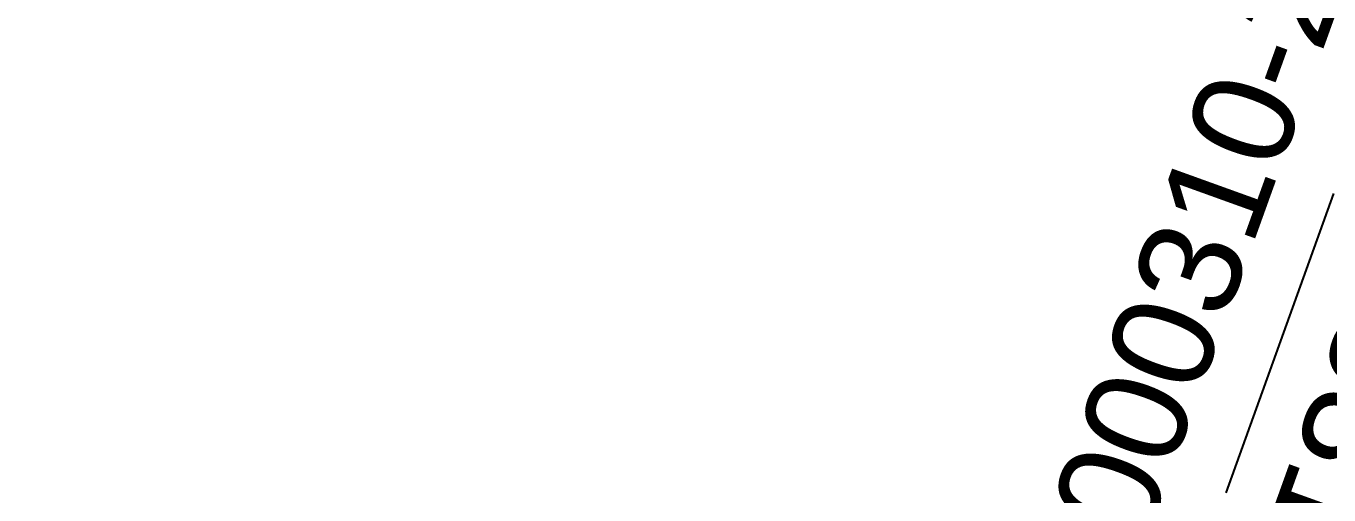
# Model space of a CAD drawing. Header units: metres. Extents: x 820373 to 834957, y 7564678 to 7566875.
# Drawn here: x 821799.9 to 821851.1, y 7564781.2 to 7564799.6 of the extents above; entities that cross this region are included whole.
import ezdxf
from ezdxf.enums import TextEntityAlignment as Align

# ---------------------------------------------------------------- set-up
doc = ezdxf.new("R2010")
doc.units = ezdxf.units.M
for name, pattern in [('HIDDEN', [0.375, 0.25, -0.125]), ('XREF_GEO$0$DASHDOT', [25.4, 12.7, -6.35, 0, -6.35]), ('XREF_GEO$0$DASHED2', [0.375, 0.25, -0.125]), ('XREF_GEO$0$DGNStyle3', [83.551646, 59.679747, -23.871899]), ('XREF_TOP$0$DASHDOT', [25.4, 12.7, -6.35, 0, -6.35])]:
    doc.linetypes.add(name, pattern=pattern)
for name, color, linetype in [('P-ARTICULAÇÃO', 4, 'HIDDEN'), ('P-ARTICULAÇÃO-TEXTO-1', 1, 'Continuous'), ('P-ARTICULAÇÃO-TEXTO-2', 2, 'Continuous'), ('P-MALHA-IMPAR', 1, 'Continuous'), ('P-WIPEOUT1', 5, 'Continuous'), ('P-WIPEOUT2', 2, 'Continuous'), ('XREF_GEO$0$F-HZ-ACOSTAMENTO', 73, 'Continuous'), ('XREF_GEO$0$F-HZ-BORDO', 165, 'Continuous'), ('XREF_GEO$0$F-HZ-EIXO', 42, 'XREF_GEO$0$DASHDOT'), ('XREF_GEO$0$F-HZ-ESTACA', 73, 'Continuous'), ('XREF_GEO$0$F-HZ-OAE_EXISTENTE', 55, 'Continuous'), ('XREF_GEO$0$F-HZ-PTO-NOTAVEL', 42, 'Continuous'), ('XREF_GEO$0$F-HZ-SUPER', 42, 'Continuous'), ('XREF_PAV$0$P-TH01_OAE_235.03_C_REVEST.', 133, 'Continuous'), ('XREF_PAV$0$P-TH01_OAE_235.04_D_FRESA.RECOMP.', 14, 'Continuous'), ('XREF_PAV$0$P-TH01_OAE_235.04_D_REVEST.', 133, 'Continuous'), ('XREF_TOP$0$T-DI-MURO', 23, 'Continuous'), ('XREF_TOP$0$T-EU-POSTE', 23, 'Continuous'), ('XREF_TOP$0$T-HD-VALETA_SARJETA', 132, 'Continuous'), ('XREF_TOP$0$T-HG-BARRANCO', 23, 'Continuous'), ('XREF_TOP$0$T-HM-COTA', 252, 'Continuous'), ('XREF_TOP$0$T-HM-CURVA_INTERMEDIÁRIA', 252, 'Continuous'), ('XREF_TOP$0$T-HM-CURVA_MESTRA', 23, 'Continuous'), ('XREF_TOP$0$T-IU-BOCA_DE_LOBO', 23, 'Continuous'), ('XREF_TOP$0$T-OA-DEFENSA', 31, 'Continuous'), ('XREF_TOP$0$T-OA-LAJE', 31, 'Continuous'), ('XREF_TOP$0$T-OA-PILAR', 31, 'Continuous'), ('XREF_TOP$0$T-OA-VIGA', 31, 'Continuous'), ('XREF_TOP$0$T-SI-FAIXA', 23, 'Continuous'), ('XREF_TOP$0$T-SV-CALÇAMENTO', 23, 'Continuous'), ('XREF_TOP$0$T-SV-GUIA', 23, 'XREF_TOP$0$DASHDOT'), ('XREF_TOP$0$T-SV-PÉ_GUIA', 23, 'XREF_TOP$0$DASHDOT')]:
    doc.layers.add(name, color=color, linetype=linetype)
doc.layers.add('XREF_GEO$0$F-HZ-FAIXA', color=11, linetype='XREF_GEO$0$DGNStyle3', lineweight=0)
doc.layers.add('XREF_GEO$0$F-HZ-OAE', color=42, linetype='XREF_GEO$0$DGNStyle3', lineweight=0)
doc.styles.add('ARIAL', font='arial.ttf')
doc.styles.add('R60', font='romans.shx', dxfattribs={"height": 1.5})
doc.styles.add('XREF_GEO$0$ARIAL', font='arial.ttf')
doc.styles.add('XREF_TOP$0$ROMANS', font='arial.ttf', dxfattribs={"height": 1.5})
pattern_1 = [(50, (0, 0), (1.7931504565, -0.15688033746), [0.1875, -2.0625]), (355, (0, 0), (-0.34687833403, 1.88048033425), [0.15, -1.65]), (100.45144446, (0.1494, -0.013), (1.4462721168, 1.72359997742), [0.15935048, -1.75285528]), (46.1842, (0, 0.5), (2.6681033267, -0.413798202), [0.28125, -3.09375]), (96.63563549, (0.2223, 0.4655), (2.3366548642, 2.4352965019), [0.239025855, -2.6292844]), (351.18416399, (0, 0.5), (2.3366548626, 2.4352965007), [0.225, -2.4750000025]), (21, (0.25, 0.375), (1.4922676303, -1.00654722666), [0.1875, -2.0625]), (326, (0.25, 0.375), (0.6082883298, 1.8128751126), [0.15, -1.65]), (71.45144474, (0.3744, 0.2911), (2.10055594182, 0.806327882), [0.159350475, -1.75285528]), (37.5, (0, 0), (0.030399638293, 0.83223463458), [0, -1.63, 0, -1.675, 0, -1.65625]), (7.5, (0, 0), (0.65767384361, 0.98602927971), [0, -0.955, 0, -1.5925, 0, -0.63125]), (327.5, (-0.5575, 0), (1.33455609043, -0.056387179336), [0, -0.625, 0, -1.95, 0, -2.5875]), (317.5, (-0.8075, 0), (1.45796542336, 0.25026245583), [0, -0.8125, 0, -1.295, 0, -1.8375])]

# ---------------------------------------------------------------- blocks, each defined once
blk = doc.blocks.new('MALHA-IMPAR')
at = {"layer": 'P-MALHA-IMPAR'}
blk.add_line((821800, 7564698.534), (821800, 7564949.087), dxfattribs=at)
at = {"layer": 'P-MALHA-IMPAR', "style": 'R60'}
blk.add_text('N=7564800', height=1.5, rotation=180, dxfattribs=at).set_placement((821842.518, 7564799.97), align=Align.BOTTOM_CENTER)
blk = doc.blocks.new('XREF_TOP$0$PONTO')
at = {"layer": 'XREF_TOP$0$T-HM-COTA'}
blk.add_point((0, 0), dxfattribs=at)
blk = doc.blocks.new('XREF_TOP$0$POSTE 01')
for points in [[(-1.5, 0), (-0.75, 0)], [(0.75, 0), (1.5, 0)]]:
    blk.add_lwpolyline(points)
blk.add_circle((0, 0), 0.75)
at = {"style": 'XREF_TOP$0$ROMANS'}
blk.add_attdef('PST', text='', height=1.5, dxfattribs=at).set_placement((2.25, 0), align=Align.MIDDLE_LEFT)
blk = doc.blocks.new('XREF_TOP')
at = {"layer": 'XREF_TOP$0$T-OA-DEFENSA', "transparency": 33554610}
h = blk.add_hatch(dxfattribs=at)
h.set_pattern_fill('AR-CONC', color=256, scale=0.25)
h.set_pattern_definition(pattern_1)
h.paths.add_polyline_path([(821817.391, 7564784.155), (821817.124, 7564784.357), (821825.256, 7564791.673), (821840.083, 7564804.581), (821845.602, 7564809.401), (821853.747, 7564816.558), (821854.005, 7564816.257), (821845.859, 7564809.1), (821840.341, 7564804.279), (821825.479, 7564791.39)])
h = blk.add_hatch(dxfattribs=at)
h.set_pattern_fill('AR-CONC', color=256, scale=0.25)
h.set_pattern_definition(pattern_1)
h.paths.add_polyline_path([(821855.659, 7564814.485), (821855.878, 7564814.207), (821842.488, 7564802.457), (821826.96, 7564788.858), (821818.03, 7564780.975), (821817.716, 7564781.293), (821826.729, 7564789.18), (821842.221, 7564802.703)])
h = blk.add_hatch(dxfattribs=at)
h.set_pattern_fill('AR-CONC', color=256, scale=0.25)
h.set_pattern_definition(pattern_1)
h.paths.add_polyline_path([(821844.088, 7564776.726), (821844.181, 7564777.129), (821826.565, 7564783.773), (821808.309, 7564790.435), (821798.775, 7564793.846), (821798.482, 7564793.539), (821808.118, 7564790.064), (821826.506, 7564783.37)])
at = {"layer": 'XREF_TOP$0$T-DI-MURO'}
for points in [[(821799.208, 7564792.821, 850.397), (821803.143, 7564791.408, 848.915), (821815.365, 7564802.125, 848.854)], [(821838.844, 7564778.563, 850.155), (821849.379, 7564787.806, 850.017)]]:
    blk.add_polyline3d(points, dxfattribs=at)
at = {"layer": 'XREF_TOP$0$T-HD-VALETA_SARJETA', "ltscale": 22}
for points in [[(821816.997, 7564784.487, 844.845), (821830.794, 7564796.686, 844.701), (821845.486, 7564809.519, 844.452), (821854.543, 7564817.477, 844.419)], [(821788.089, 7564779.062, 844.822), (821789.565, 7564779.105, 844.828), (821791.038, 7564779.223, 844.832), (821792.502, 7564779.413, 844.835), (821793.956, 7564779.677, 844.837), (821795.394, 7564780.012, 844.837), (821796.907, 7564780.493, 844.835), (821798.419, 7564780.975, 844.833), (821801.324, 7564782.256, 844.823), (821804.075, 7564783.841, 844.807), (821806.64, 7564785.713, 844.785), (821808.989, 7564787.848, 844.757), (821814.847, 7564792.887, 844.658), (821827.979, 7564804.231, 844.478), (821841.137, 7564815.671, 0)], [(821856.094, 7564814.081, 844.429), (821842.541, 7564802.17, 844.553), (821830.269, 7564791.377, 844.685), (821818.131, 7564780.771, 844.862), (821812.641, 7564774.935, 844.899), (821808.375, 7564769.102, 844.936), (821806.663, 7564766.717, 844.978), (821806.431, 7564766.284, 844.995), (821806.163, 7564766.115, 845.012), (821805.699, 7564766.555, 844.979), (821800.523, 7564772.474, 844.944), (821800.051, 7564773.074, 844.993), (821800.768, 7564773.456, 844.972), (821808.176, 7564777.778, 844.915), (821812.525, 7564780.78, 844.88), (821816.997, 7564784.487, 844.845)]]:
    blk.add_polyline3d(points, dxfattribs=at)
at = {"layer": 'XREF_TOP$0$T-HD-VALETA_SARJETA'}
for points in [[(821846.028, 7564795.426, 844.371), (821854.947, 7564803.276, 844.297)], [(821846.028, 7564795.426, 844.371), (821833.34, 7564784.283, 844.504), (821828.976, 7564780.147, 844.571), (821821.174, 7564773.61, 844.701)]]:
    blk.add_polyline3d(points, dxfattribs=at)
at = {"layer": 'XREF_TOP$0$T-HG-BARRANCO'}
for p, q in [((821803.145, 7564786.252), (821798.876, 7564791.982)), ((821802.267, 7564790.226), (821800.401, 7564792.393)), ((821803.655, 7564791.221), (821806.049, 7564788.571))]:
    blk.add_line(p, q, dxfattribs=at)
at = {"layer": 'XREF_TOP$0$T-HM-CURVA_INTERMEDIÁRIA', "flags": 128}
for points in [[(821799.722, 7564785.841), (821799.914, 7564785.945), (821800.137, 7564786.067), (821800.384, 7564786.203), (821800.646, 7564786.347), (821800.915, 7564786.493), (821801.182, 7564786.638), (821801.44, 7564786.776), (821801.679, 7564786.902), (821801.894, 7564787.012), (821802.087, 7564787.108), (821802.263, 7564787.196), (821802.428, 7564787.278), (821802.585, 7564787.358), (821802.739, 7564787.442), (821802.896, 7564787.531), (821803.06, 7564787.631), (821803.236, 7564787.744), (821803.421, 7564787.87), (821803.615, 7564788.008), (821803.815, 7564788.155), (821804.02, 7564788.311), (821804.228, 7564788.475), (821804.437, 7564788.643), (821804.646, 7564788.816), (821804.853, 7564788.993), (821805.062, 7564789.177), (821805.28, 7564789.371), (821805.511, 7564789.579), (821805.76, 7564789.806), (821806.033, 7564790.056), (821806.336, 7564790.332), (821806.673, 7564790.638), (821807.047, 7564790.977), (821807.455, 7564791.345), (821807.89, 7564791.737), (821808.347, 7564792.146), (821808.819, 7564792.568), (821809.299, 7564792.997), (821809.783, 7564793.429), (821810.264, 7564793.856), (821810.738, 7564794.278), (821811.215, 7564794.701), (821811.708, 7564795.138), (821812.229, 7564795.598), (821812.789, 7564796.093), (821813.403, 7564796.633), (821814.081, 7564797.231), (821814.836, 7564797.895), (821815.675, 7564798.633), (821816.576, 7564799.426), (821817.515, 7564800.25)], [(821799.731, 7564787.291), (821799.93, 7564787.398), (821800.146, 7564787.513), (821800.375, 7564787.634), (821800.613, 7564787.758), (821800.857, 7564787.882), (821801.102, 7564788.003), (821801.345, 7564788.119), (821801.584, 7564788.23), (821801.819, 7564788.337), (821802.047, 7564788.44), (821802.269, 7564788.542), (821802.483, 7564788.642), (821802.688, 7564788.742), (821802.882, 7564788.843), (821803.065, 7564788.945), (821803.238, 7564789.049), (821803.402, 7564789.154), (821803.559, 7564789.261), (821803.708, 7564789.369), (821803.853, 7564789.48), (821803.993, 7564789.592), (821804.13, 7564789.706), (821804.266, 7564789.822), (821804.404, 7564789.942), (821804.547, 7564790.07), (821804.698, 7564790.207), (821804.862, 7564790.356), (821805.042, 7564790.52), (821805.24, 7564790.701), (821805.462, 7564790.903), (821805.709, 7564791.126), (821805.987, 7564791.377), (821806.299, 7564791.657), (821806.649, 7564791.97), (821807.043, 7564792.321), (821807.483, 7564792.713), (821807.975, 7564793.15), (821808.521, 7564793.635), (821809.126, 7564794.171), (821809.781, 7564794.751), (821810.48, 7564795.369), (821811.212, 7564796.016), (821811.971, 7564796.686), (821812.747, 7564797.371), (821813.531, 7564798.063), (821814.317, 7564798.755), (821815.095, 7564799.44), (821815.859, 7564800.112)], [(821799.835, 7564788.774), (821800.044, 7564788.877), (821800.274, 7564788.988), (821800.524, 7564789.104), (821800.795, 7564789.226), (821801.081, 7564789.351), (821801.374, 7564789.478), (821801.667, 7564789.603), (821801.954, 7564789.726), (821802.227, 7564789.843), (821802.479, 7564789.954), (821802.704, 7564790.055), (821802.895, 7564790.146), (821803.056, 7564790.227), (821803.19, 7564790.3), (821803.302, 7564790.366), (821803.396, 7564790.427), (821803.477, 7564790.485), (821803.548, 7564790.54), (821803.614, 7564790.595), (821803.679, 7564790.65), (821803.745, 7564790.708), (821803.814, 7564790.769), (821803.886, 7564790.834), (821803.964, 7564790.905), (821804.05, 7564790.984), (821804.145, 7564791.07), (821804.251, 7564791.167), (821804.371, 7564791.275), (821804.518, 7564791.408), (821804.707, 7564791.577), (821804.952, 7564791.795), (821805.267, 7564792.075), (821805.667, 7564792.429), (821806.166, 7564792.872), (821806.779, 7564793.415), (821807.514, 7564794.064), (821808.348, 7564794.801), (821809.251, 7564795.6), (821810.196, 7564796.435), (821811.152, 7564797.279), (821812.09, 7564798.108), (821812.982, 7564798.895), (821813.797, 7564799.614)], [(821799.655, 7564790.079), (821799.894, 7564790.184), (821800.172, 7564790.303), (821800.478, 7564790.432), (821800.802, 7564790.567), (821801.132, 7564790.703), (821801.456, 7564790.837), (821801.763, 7564790.962), (821802.041, 7564791.076), (821802.278, 7564791.174), (821802.466, 7564791.251), (821802.609, 7564791.311), (821802.712, 7564791.355), (821802.783, 7564791.386), (821802.828, 7564791.408), (821802.854, 7564791.421), (821802.866, 7564791.429), (821802.872, 7564791.436), (821802.878, 7564791.442), (821802.883, 7564791.448), (821802.89, 7564791.455), (821802.898, 7564791.463), (821802.907, 7564791.472), (821802.917, 7564791.482), (821802.93, 7564791.494), (821802.945, 7564791.506), (821802.963, 7564791.521), (821802.982, 7564791.536), (821803.004, 7564791.553), (821803.028, 7564791.571), (821803.053, 7564791.591), (821803.079, 7564791.611), (821803.106, 7564791.631), (821803.133, 7564791.652), (821803.167, 7564791.679), (821803.234, 7564791.736), (821803.368, 7564791.852), (821803.603, 7564792.059), (821803.973, 7564792.385), (821804.51, 7564792.861), (821805.248, 7564793.517), (821806.22, 7564794.381), (821807.439, 7564795.465), (821808.826, 7564796.698), (821810.282, 7564797.991), (821811.708, 7564799.254), (821813.003, 7564800.398)], [(821803.294, 7564799.764), (821803.084, 7564799.253), (821802.903, 7564798.809), (821802.757, 7564798.45), (821802.645, 7564798.169), (821802.561, 7564797.956), (821802.502, 7564797.799), (821802.463, 7564797.685), (821802.439, 7564797.604), (821802.428, 7564797.543), (821802.423, 7564797.492), (821802.423, 7564797.44), (821802.425, 7564797.387), (821802.43, 7564797.335), (821802.438, 7564797.286), (821802.45, 7564797.24), (821802.464, 7564797.2), (821802.481, 7564797.167), (821802.501, 7564797.144), (821802.524, 7564797.13), (821802.549, 7564797.125), (821802.576, 7564797.128), (821802.604, 7564797.137), (821802.632, 7564797.15), (821802.66, 7564797.166), (821802.686, 7564797.184), (821802.711, 7564797.202), (821802.735, 7564797.219), (821802.769, 7564797.244), (821802.821, 7564797.285), (821802.905, 7564797.351), (821803.031, 7564797.45), (821803.21, 7564797.592), (821803.453, 7564797.784), (821803.771, 7564798.037), (821804.171, 7564798.355), (821804.636, 7564798.726), (821805.148, 7564799.133), (821805.685, 7564799.562), (821806.228, 7564799.995)]]:
    blk.add_lwpolyline(points, dxfattribs=at)
at = {"layer": 'XREF_TOP$0$T-HM-CURVA_INTERMEDIÁRIA'}
for points in [[(821851.133, 7564794.881), (821850.327, 7564794.2), (821849.454, 7564793.461), (821848.539, 7564792.688), (821847.611, 7564791.903), (821846.695, 7564791.129), (821845.82, 7564790.389), (821845.012, 7564789.704), (821844.291, 7564789.092), (821843.648, 7564788.545), (821843.066, 7564788.05), (821842.529, 7564787.591), (821842.02, 7564787.156), (821841.524, 7564786.731), (821841.024, 7564786.302), (821840.503, 7564785.855), (821839.949, 7564785.38), (821839.371, 7564784.884), (821838.782, 7564784.378), (821838.193, 7564783.873), (821837.617, 7564783.38), (821837.068, 7564782.909), (821836.557, 7564782.471), (821836.097, 7564782.077), (821835.698, 7564781.735), (821835.356, 7564781.442), (821835.066, 7564781.192), (821834.82, 7564780.979)], [(821836.455, 7564780.971), (821836.758, 7564781.231), (821837.108, 7564781.531), (821837.503, 7564781.87), (821837.939, 7564782.243), (821838.413, 7564782.649), (821838.92, 7564783.084), (821839.457, 7564783.545), (821840.02, 7564784.029), (821840.607, 7564784.532), (821841.213, 7564785.052), (821841.838, 7564785.589), (821842.484, 7564786.143), (821843.15, 7564786.713), (821843.837, 7564787.301), (821844.545, 7564787.907), (821845.276, 7564788.53), (821846.029, 7564789.171), (821846.802, 7564789.828), (821847.587, 7564790.494), (821848.371, 7564791.158), (821849.142, 7564791.811), (821849.887, 7564792.442), (821850.595, 7564793.041), (821851.254, 7564793.6)], [(821838.261, 7564781.107), (821838.632, 7564781.425), (821839.058, 7564781.79), (821839.542, 7564782.206), (821840.092, 7564782.678), (821840.711, 7564783.209), (821841.402, 7564783.803), (821842.152, 7564784.447), (821842.947, 7564785.129), (821843.77, 7564785.835), (821844.607, 7564786.553), (821845.443, 7564787.268), (821846.26, 7564787.967), (821847.045, 7564788.638), (821847.785, 7564789.268), (821848.479, 7564789.859), (821849.131, 7564790.413), (821849.744, 7564790.933), (821850.32, 7564791.422), (821850.84, 7564791.864)], [(821839.628, 7564780.867), (821840.163, 7564781.327), (821840.815, 7564781.887), (821841.59, 7564782.553), (821842.466, 7564783.305), (821843.41, 7564784.115), (821844.391, 7564784.957), (821845.378, 7564785.804), (821846.34, 7564786.629), (821847.245, 7564787.405), (821848.062, 7564788.104), (821848.767, 7564788.708), (821849.371, 7564789.224), (821849.891, 7564789.668), (821850.119, 7564789.862)], [(821843.773, 7564780.815), (821844.523, 7564781.405), (821845.313, 7564782.042), (821846.122, 7564782.707), (821846.928, 7564783.379), (821847.711, 7564784.04), (821848.162, 7564784.425)]]:
    blk.add_lwpolyline(points, dxfattribs=at)
at = {"layer": 'XREF_TOP$0$T-HM-CURVA_MESTRA'}
for points in [[(821818.426, 7564799.733), (821817.294, 7564798.739), (821816.255, 7564797.826), (821815.356, 7564797.036), (821814.63, 7564796.399), (821814.059, 7564795.896), (821813.608, 7564795.5), (821813.245, 7564795.179), (821812.936, 7564794.906), (821812.649, 7564794.651), (821812.35, 7564794.384), (821812.006, 7564794.077), (821811.592, 7564793.707), (821811.116, 7564793.281), (821810.594, 7564792.815), (821810.044, 7564792.322), (821809.482, 7564791.817), (821808.923, 7564791.314), (821808.385, 7564790.828), (821807.883, 7564790.374), (821807.431, 7564789.963), (821807.025, 7564789.592), (821806.658, 7564789.257), (821806.323, 7564788.952), (821806.013, 7564788.672), (821805.721, 7564788.411), (821805.439, 7564788.165), (821805.161, 7564787.927), (821804.882, 7564787.695), (821804.604, 7564787.469), (821804.332, 7564787.253), (821804.071, 7564787.05), (821803.827, 7564786.862), (821803.603, 7564786.692), (821803.406, 7564786.543), (821803.239, 7564786.419), (821803.105, 7564786.32), (821802.995, 7564786.241), (821802.9, 7564786.175), (821802.808, 7564786.115), (821802.708, 7564786.055), (821802.59, 7564785.987), (821802.443, 7564785.905), (821802.256, 7564785.801), (821802.023, 7564785.67), (821801.752, 7564785.519), (821801.455, 7564785.353), (821801.147, 7564785.181), (821800.838, 7564785.008), (821800.543, 7564784.843), (821800.274, 7564784.693), (821800.044, 7564784.564), (821799.862, 7564784.462), (821799.724, 7564784.386)], [(821833.255, 7564781.051), (821833.417, 7564781.192), (821833.618, 7564781.365), (821833.864, 7564781.576), (821834.162, 7564781.832), (821834.519, 7564782.137), (821834.941, 7564782.499), (821835.436, 7564782.922), (821836.005, 7564783.41), (821836.632, 7564783.948), (821837.296, 7564784.516), (821837.973, 7564785.097), (821838.644, 7564785.672), (821839.286, 7564786.223), (821839.878, 7564786.731), (821840.399, 7564787.178), (821840.835, 7564787.552), (821841.21, 7564787.874), (821841.557, 7564788.17), (821841.908, 7564788.469), (821842.295, 7564788.798), (821842.75, 7564789.184), (821843.306, 7564789.655), (821843.996, 7564790.237), (821844.838, 7564790.949), (821845.804, 7564791.764), (821846.851, 7564792.649), (821847.937, 7564793.566), (821849.021, 7564794.481), (821850.06, 7564795.358), (821851.012, 7564796.162), (821851.835, 7564796.857)], [(821840.842, 7564780.498), (821841.671, 7564781.21), (821842.635, 7564782.038), (821843.691, 7564782.944), (821844.792, 7564783.89), (821845.896, 7564784.838), (821846.956, 7564785.749), (821847.93, 7564786.584), (821848.772, 7564787.307), (821849.391, 7564787.838)]]:
    blk.add_lwpolyline(points, dxfattribs=at)
at = {"layer": 'XREF_TOP$0$T-HM-CURVA_MESTRA', "flags": 128}
blk.add_lwpolyline([(821799.83, 7564791.917), (821799.913, 7564792.009), (821800.011, 7564792.111), (821800.126, 7564792.225), (821800.263, 7564792.353), (821800.425, 7564792.497), (821800.617, 7564792.66), (821800.841, 7564792.843), (821801.094, 7564793.044), (821801.374, 7564793.261), (821801.675, 7564793.493), (821801.994, 7564793.737), (821802.328, 7564793.992), (821802.673, 7564794.256), (821803.025, 7564794.526), (821803.382, 7564794.804), (821803.755, 7564795.097), (821804.156, 7564795.417), (821804.595, 7564795.774), (821805.086, 7564796.181), (821805.641, 7564796.648), (821806.272, 7564797.186), (821806.99, 7564797.806), (821807.8, 7564798.51), (821808.675, 7564799.27), (821809.582, 7564800.047)], dxfattribs=at)
at = {"layer": 'XREF_TOP$0$T-IU-BOCA_DE_LOBO'}
blk.add_polyline3d([(821833.229, 7564783.795, 844.666), (821834.335, 7564782.414, 844.69), (821832.505, 7564780.85, 844.695), (821831.374, 7564782.13, 844.66)], dxfattribs=at)
at = {"layer": 'XREF_TOP$0$T-OA-DEFENSA'}
for points in [[(821817.391, 7564784.155, 844.97), (821817.124, 7564784.357, 844.86), (821825.256, 7564791.673, 844.76), (821840.083, 7564804.581, 844.504), (821845.602, 7564809.401, 844.411), (821853.747, 7564816.558, 844.381), (821854.005, 7564816.257, 844.545), (821845.859, 7564809.1, 844.575), (821840.341, 7564804.279, 844.668), (821825.479, 7564791.39, 844.837)], [(821855.659, 7564814.485, 844.525), (821855.878, 7564814.207, 844.367), (821842.488, 7564802.457, 844.493), (821826.96, 7564788.858, 844.687), (821818.03, 7564780.975, 844.824), (821817.716, 7564781.293, 844.962), (821826.729, 7564789.18, 844.811), (821842.221, 7564802.703, 844.642)], [(821844.088, 7564776.726, 852.364), (821844.181, 7564777.129, 852.353), (821826.565, 7564783.773, 851.8), (821808.309, 7564790.435, 851.172), (821798.775, 7564793.846, 850.815), (821798.482, 7564793.539, 850.78), (821808.118, 7564790.064, 851.106), (821826.506, 7564783.37, 851.767)]]:
    blk.add_polyline3d(points, close=True, dxfattribs=at)
at = {"layer": 'XREF_TOP$0$T-OA-DEFENSA', "ltscale": 22}
for points in [[(821849.788, 7564788.942, 852.508), (821848.304, 7564789.491, 852.465), (821831.2, 7564795.597, 851.903), (821812.663, 7564802.222, 851.249), (821809.665, 7564803.38, 851.144), (821809.93, 7564803.685, 851.125)], [(821809.93, 7564803.685, 851.125), (821812.863, 7564802.635, 851.187), (821831.28, 7564795.954, 851.829), (821848.418, 7564789.791, 852.421), (821849.899, 7564789.251, 852.46)]]:
    blk.add_polyline3d(points, dxfattribs=at)
at = {"layer": 'XREF_TOP$0$T-OA-LAJE'}
blk.add_polyline3d([(821850.639, 7564788.947, 851.189), (821815.053, 7564801.779, 849.947), (821803.522, 7564791.706, 849.95), (821838.956, 7564778.697, 851.193)], close=True, dxfattribs=at)
at = {"layer": 'XREF_TOP$0$T-OA-PILAR'}
for centre in [(821831.314, 7564793.993, 844.748), (821827.118, 7564790.351, 844.826), (821822.931, 7564786.694, 844.842)]:
    blk.add_circle(centre, 0.5, dxfattribs=at)
at = {"layer": 'XREF_TOP$0$T-OA-VIGA'}
blk.add_polyline3d([(821820.182, 7564785.451, 849.503), (821832.208, 7564795.902, 849.505), (821834.053, 7564795.244, 849.508), (821822.027, 7564784.792, 849.506)], close=True, dxfattribs=at)
at = {"layer": 'XREF_TOP$0$T-SI-FAIXA'}
for points in [[(821583.895, 7564883.794, 839.535), (821607.03, 7564875.292, 840.736), (821625.105, 7564868.828, 841.664), (821642.745, 7564862.413, 842.68), (821661.673, 7564855.618, 843.743), (821679.443, 7564849.149, 844.777), (821701.059, 7564841.316, 846.037), (821719.471, 7564834.715, 847.091), (821737.428, 7564828.202, 847.984), (821755.499, 7564821.669, 848.858), (821772.923, 7564815.467, 849.638), (821795.88, 7564807.241, 850.635), (821812.266, 7564801.35, 851.29), (821830.856, 7564794.721, 851.929), (821847.926, 7564788.467, 852.514), (821849.419, 7564787.915, 852.552)], [(821581.073, 7564877.3, 839.573), (821604.62, 7564868.839, 840.773), (821622.837, 7564862.212, 841.711), (821640.69, 7564855.753, 842.725), (821659.647, 7564848.985, 843.811), (821677.54, 7564842.533, 844.847), (821697.005, 7564835.479, 845.967), (821717.149, 7564828.248, 847.096), (821734.999, 7564821.718, 848.009), (821753.351, 7564815.157, 848.874), (821770.322, 7564809.043, 849.616), (821793.554, 7564800.664, 850.633), (821809.953, 7564794.828, 851.314), (821828.583, 7564788.093, 851.954), (821845.94, 7564781.791, 852.492), (821847.063, 7564781.369, 852.523)]]:
    blk.add_polyline3d(points, dxfattribs=at)
at = {"layer": 'XREF_TOP$0$T-SV-CALÇAMENTO'}
for points in [[(821835.091, 7564819.298, 848.725), (821839.608, 7564817.653, 844.47), (821826.799, 7564806.63, 844.653), (821813.27, 7564794.975, 844.826), (821807.414, 7564789.848, 844.908), (821803.143, 7564791.408, 848.915)], [(821841.575, 7564788.708, 844.631), (821853.398, 7564798.973, 844.424)], [(821788.103, 7564781.587, 844.987), (821789.442, 7564781.621, 844.982), (821790.777, 7564781.723, 844.977), (821792.105, 7564781.891, 844.972), (821793.423, 7564782.125, 844.967), (821794.728, 7564782.425, 845.002), (821797.566, 7564783.324, 844.952), (821799.502, 7564784.209, 844.965), (821802.855, 7564786.035, 844.93), (821805.24, 7564787.815, 844.919), (821807.414, 7564789.848, 844.908)], [(821834.335, 7564782.414, 844.69), (821841.575, 7564788.708, 844.631)]]:
    blk.add_polyline3d(points, dxfattribs=at)
at = {"layer": 'XREF_TOP$0$T-SV-GUIA', "ltscale": 0.125}
for p, q in [((821827.833, 7564804.478, 844.623), (821814.702, 7564793.122, 844.781)), ((821848.667, 7564797.368, 844.46), (821854.727, 7564802.665, 844.437)), ((821840.535, 7564790.248, 844.604), (821848.667, 7564797.368, 844.46)), ((821814.702, 7564793.122, 844.781), (821808.816, 7564787.996, 844.877)), ((821833.229, 7564783.795, 844.666), (821840.535, 7564790.248, 844.604)), ((821806.486, 7564785.898, 844.886), (821808.816, 7564787.996, 844.877)), ((821803.949, 7564784.058, 844.894), (821806.486, 7564785.898, 844.886)), ((821812.704, 7564780.561, 844.953), (821817.124, 7564784.357, 844.86)), ((821801.231, 7564782.497, 844.903), (821803.949, 7564784.058, 844.894)), ((821831.374, 7564782.13, 844.66), (821833.229, 7564783.795, 844.666)), ((821798.363, 7564781.231, 844.912), (821801.231, 7564782.497, 844.903)), ((821830.63, 7564781.429, 844.666), (821831.374, 7564782.13, 844.66)), ((821829.175, 7564779.971, 844.683), (821830.63, 7564781.429, 844.666))]:
    blk.add_line(p, q, dxfattribs=at)
at = {"layer": 'XREF_TOP$0$T-SV-PÉ_GUIA'}
for points in [[(821808.861, 7564787.972, 844.733), (821814.689, 7564792.993, 844.658), (821827.875, 7564804.403, 844.477), (821841.035, 7564815.793, 844.275), (821849.927, 7564823.429, 844.215), (821849.867, 7564823.434, 844.412)], [(821846.118, 7564795.226, 844.372), (821854.797, 7564802.858, 844.29)], [(821833.222, 7564783.875, 844.506), (821840.528, 7564790.328, 844.444), (821846.118, 7564795.226, 844.372)], [(821788.102, 7564779.227, 844.802), (821789.578, 7564779.278, 844.798), (821791.051, 7564779.403, 844.793), (821792.515, 7564779.601, 844.789), (821793.967, 7564779.871, 844.784), (821795.404, 7564780.213, 844.825), (821798.395, 7564781.176, 844.77), (821801.267, 7564782.449, 844.761), (821803.989, 7564784.019, 844.752), (821806.53, 7564785.866, 844.742), (821808.861, 7564787.972, 844.733)], [(821808.305, 7564777.563, 844.901), (821812.71, 7564780.633, 844.808), (821817.124, 7564784.357, 844.86)], [(821829.125, 7564780.021, 844.558), (821830.595, 7564781.49, 844.529), (821831.347, 7564782.197, 844.515), (821833.222, 7564783.875, 844.506)]]:
    blk.add_polyline3d(points, dxfattribs=at)
at = {"layer": 'XREF_TOP$0$T-EU-POSTE', "rotation": 155.5308673040815}
blk.add_blockref('XREF_TOP$0$POSTE 01', (821803.985, 7564784.583, 844.919), dxfattribs=at)
at = {"layer": 'XREF_TOP$0$T-HM-COTA', "rotation": 155.5308333333333}
for p in [(821848.667, 7564797.368, 844.46), (821830.794, 7564796.686, 844.701), (821831.2, 7564795.597, 851.903), (821831.28, 7564795.954, 851.829), (821813.27, 7564794.975, 844.826), (821834.053, 7564795.244, 849.508), (821846.028, 7564795.426, 844.371), (821846.118, 7564795.226, 844.372), (821809.953, 7564794.828, 851.314), (821830.856, 7564794.721, 851.929), (821831.308, 7564793.968, 849.493), (821831.648, 7564793.62, 844.748), (821814.689, 7564792.993, 844.658), (821814.702, 7564793.122, 844.781), (821814.847, 7564792.887, 844.658), (821803.143, 7564791.408, 848.915), (821803.522, 7564791.706, 849.95), (821825.256, 7564791.673, 844.76), (821825.479, 7564791.39, 844.837), (821830.269, 7564791.377, 844.685), (821808.309, 7564790.435, 851.172), (821808.118, 7564790.064, 851.106), (821827.088, 7564790.351, 849.473), (821827.452, 7564789.978, 844.826), (821840.535, 7564790.248, 844.604), (821807.414, 7564789.848, 844.908), (821848.304, 7564789.491, 852.465), (821848.418, 7564789.791, 852.421), (821826.729, 7564789.18, 844.811), (821826.96, 7564788.858, 844.687), (821850.639, 7564788.947, 851.189), (821841.575, 7564788.708, 844.631), (821847.926, 7564788.467, 852.514), (821808.816, 7564787.996, 844.877), (821808.861, 7564787.972, 844.733), (821808.989, 7564787.848, 844.757), (821828.583, 7564788.093, 851.954), (821822.983, 7564786.74, 849.485), (821823.264, 7564786.321, 844.842), (821820.182, 7564785.451, 849.503), (821822.027, 7564784.792, 849.506), (821803.985, 7564784.583, 844.919), (821816.997, 7564784.487, 844.845), (821817.124, 7564784.357, 844.86), (821833.34, 7564784.283, 844.504), (821817.391, 7564784.155, 844.97), (821826.565, 7564783.773, 851.8), (821833.222, 7564783.875, 844.506), (821833.229, 7564783.795, 844.666), (821826.506, 7564783.37, 851.767), (821834.335, 7564782.414, 844.69), (821831.374, 7564782.13, 844.66), (821845.94, 7564781.791, 852.492), (821817.716, 7564781.293, 844.962), (821830.63, 7564781.429, 844.666)]:
    blk.add_blockref('XREF_TOP$0$PONTO', p, dxfattribs=at)
blk = doc.blocks.new('XREF_GEO$0$AeccTickLine')
at = {"layer": 'XREF_GEO$0$F-HZ-ESTACA', "lineweight": -2}
blk.add_line((0, 1), (0, -1), dxfattribs=at)
blk = doc.blocks.new('XREF_GEO$0$AeccTickCircle')
blk.add_circle((0, 0), 1)
blk = doc.blocks.new('XREF_GEO')
at = {"layer": 'XREF_GEO$0$F-HZ-ACOSTAMENTO'}
for p, q in [((821850.991, 7564792.285), (821173.579, 7565036.236)), ((821852.48, 7564796.421), (821451.795, 7564940.626))]:
    blk.add_line(p, q, dxfattribs=at)
at = {"layer": 'XREF_GEO$0$F-HZ-BORDO'}
blk.add_line((821850.653, 7564791.344), (821173.24, 7565035.295), dxfattribs=at)
blk.add_lwpolyline([(821852.819, 7564797.362), (821452.134, 7564941.567)], dxfattribs=at)
at = {"layer": 'XREF_GEO$0$F-HZ-EIXO', "ltscale": 0.25, "flags": 128}
blk.add_lwpolyline([(821848.282, 7564784.757), (821170.87, 7565028.709)], dxfattribs=at)
at = {"layer": 'XREF_GEO$0$F-HZ-FAIXA', "linetype": 'XREF_GEO$0$DASHED2', "ltscale": 10}
blk.add_line((821849.467, 7564788.051), (821172.055, 7565032.002), dxfattribs=at)
at = {"layer": 'XREF_GEO$0$F-HZ-OAE', "ltscale": 10}
for points in [[(821824.64, 7564810.16), (821821.224, 7564807.192), (821852.328, 7564795.998)], [(821850.639, 7564788.947), (821853.825, 7564791.742), (821818.235, 7564804.559), (821815.053, 7564801.779), (821850.639, 7564788.947)]]:
    blk.add_lwpolyline(points, dxfattribs=at)
at = {"layer": 'XREF_GEO$0$F-HZ-OAE_EXISTENTE', "ltscale": 10}
blk.add_lwpolyline([(821850.639, 7564788.947), (821815.053, 7564801.779), (821803.522, 7564791.706), (821838.956, 7564778.697)], close=True, dxfattribs=at)
at = {"layer": 'XREF_GEO$0$F-HZ-PTO-NOTAVEL', "linetype": 'Continuous', "lineweight": -3}
for points in [[(821810.955, 7564798.2), (821797.827, 7564787.539), (821775.076, 7564796.451)], [(821846.568, 7564785.375), (821833.199, 7564773.64), (821807.133, 7564783.268)]]:
    blk.add_lwpolyline(points, dxfattribs=at)
at = {"layer": 'XREF_GEO$0$F-HZ-SUPER', "linetype": 'Continuous', "lineweight": -3}
blk.add_line((821821.41, 7564798.155), (821822.596, 7564801.448), dxfattribs=at)
at = {"layer": 'XREF_GEO$0$F-HZ-ESTACA', "linetype": 'Continuous', "lineweight": -3, "xscale": 0.7499999999999999, "yscale": 0.7499999999999999, "zscale": 0.7499999999999999, "rotation": 160.1949300279233}
for p in [(821813.14, 7564797.413), (821831.957, 7564790.636), (821850.774, 7564783.86)]:
    blk.add_blockref('XREF_GEO$0$AeccTickLine', p, dxfattribs=at)
at = {"layer": 'XREF_GEO$0$F-HZ-SUPER', "linetype": 'Continuous', "lineweight": -3, "extrusion": (4.14936e-17, 1.15221e-16, -1), "xscale": 0.25, "yscale": 0.25, "zscale": 0.25, "rotation": 19.80506997186822}
blk.add_blockref('XREF_GEO$0$AeccTickCircle', (-821821.41, 7564798.155), dxfattribs=at)
at = {"layer": 'XREF_GEO$0$F-HZ-ESTACA', "linetype": 'Continuous', "lineweight": -3, "insert": (821830.973, 7564788.105), "char_height": 2, "attachment_point": 2, "rotation": 160.1949, "style": 'XREF_GEO$0$ARIAL'}
blk.add_mtext('{\\fArial|b0|i0|c0|p34;235+000}', dxfattribs=at)
at = {"layer": 'XREF_GEO$0$F-HZ-PTO-NOTAVEL', "linetype": 'Continuous', "lineweight": -3, "insert": (821831.469, 7564770.595), "char_height": 2, "attachment_point": 1, "rotation": 159.8853, "style": 'XREF_GEO$0$ARIAL'}
blk.add_mtext('INÍCIO OAE SUL/DEC.\\P=EST.234+984,471', dxfattribs=at)
blk = doc.blocks.new('XREF_PAV')
at = {"layer": 'XREF_PAV$0$P-TH01_OAE_235.03_C_REVEST.'}
h = blk.add_hatch(color=256, dxfattribs=at)
h.dxf.hatch_style = 1
h.paths.add_polyline_path([(821852.48, 7564796.421), (821853.793, 7564800.069), (821835.929, 7564806.539), (821825.024, 7564810.495), (821824.64, 7564810.16), (821821.613, 7564807.53)])
at = {"layer": 'XREF_PAV$0$P-TH01_OAE_235.04_D_FRESA.RECOMP.'}
h = blk.add_hatch(color=256, dxfattribs=at)
h.dxf.hatch_style = 1
h.paths.add_polyline_path([(821849.398, 7564787.858), (821849.788, 7564788.942), (821848.304, 7564789.491), (821831.2, 7564795.597), (821814.719, 7564801.487), (821803.881, 7564792.019), (821808.309, 7564790.435), (821826.565, 7564783.773), (821839.277, 7564778.978)])
at = {"layer": 'XREF_PAV$0$P-TH01_OAE_235.04_D_REVEST.'}
h = blk.add_hatch(color=256, dxfattribs=at)
h.dxf.hatch_style = 1
h.paths.add_polyline_path([(821849.788, 7564788.942), (821850.991, 7564792.285), (821817.847, 7564804.221), (821815.053, 7564801.779), (821814.719, 7564801.487), (821831.2, 7564795.597), (821848.304, 7564789.491)])

msp = doc.modelspace()

# ---------------------------------------------------------------- block references
at = {"ltscale": 100}
for name in ['XREF_PAV', 'XREF_GEO', 'XREF_TOP']:
    msp.add_blockref(name, (0, 0), dxfattribs=at)
at = {"layer": 'P-MALHA-IMPAR'}
msp.add_blockref('MALHA-IMPAR', (0, 0), dxfattribs=at)

# ---------------------------------------------------------------- next in the draw order: wipeouts: each hides what was drawn before it
msp.add_wipeout([(821903.692, 7564938.717), (821940.285, 7564913.415), (821855.732, 7564678.477), (821815.273, 7564693.038)]).dxf.layer = 'P-WIPEOUT2'

# ---------------------------------------------------------------- next in the draw order: wipeouts: each hides what was drawn before it
msp.add_wipeout([(821762.014, 7564750.062), (821821.094, 7564709.212), (821903.692, 7564938.717), (821896.091, 7564943.973)]).dxf.layer = 'P-WIPEOUT1'

# ---------------------------------------------------------------- next in the draw order: linework, layer by layer
at = {"layer": 'P-ARTICULAÇÃO', "ltscale": 50}
msp.add_line((821815.273, 7564693.038), (821903.692, 7564938.717), dxfattribs=at)

# ---------------------------------------------------------------- next in the draw order: texts
at = {"layer": 'P-ARTICULAÇÃO-TEXTO-1', "insert": (821853.072, 7564804.711), "char_height": 4, "attachment_point": 8, "rotation": 70.2065, "style": 'ARIAL'}
msp.add_mtext('DE-SP0000310-227.243-531-P02/011', dxfattribs=at)
at = {"layer": 'P-ARTICULAÇÃO-TEXTO-2', "insert": (821860.723, 7564801.736), "char_height": 4, "attachment_point": 2, "rotation": 250.2065, "style": 'ARIAL'}
msp.add_mtext('DE-SP0000310-227.243-531-P02/010', dxfattribs=at)

doc.saveas('drawing.dxf')
